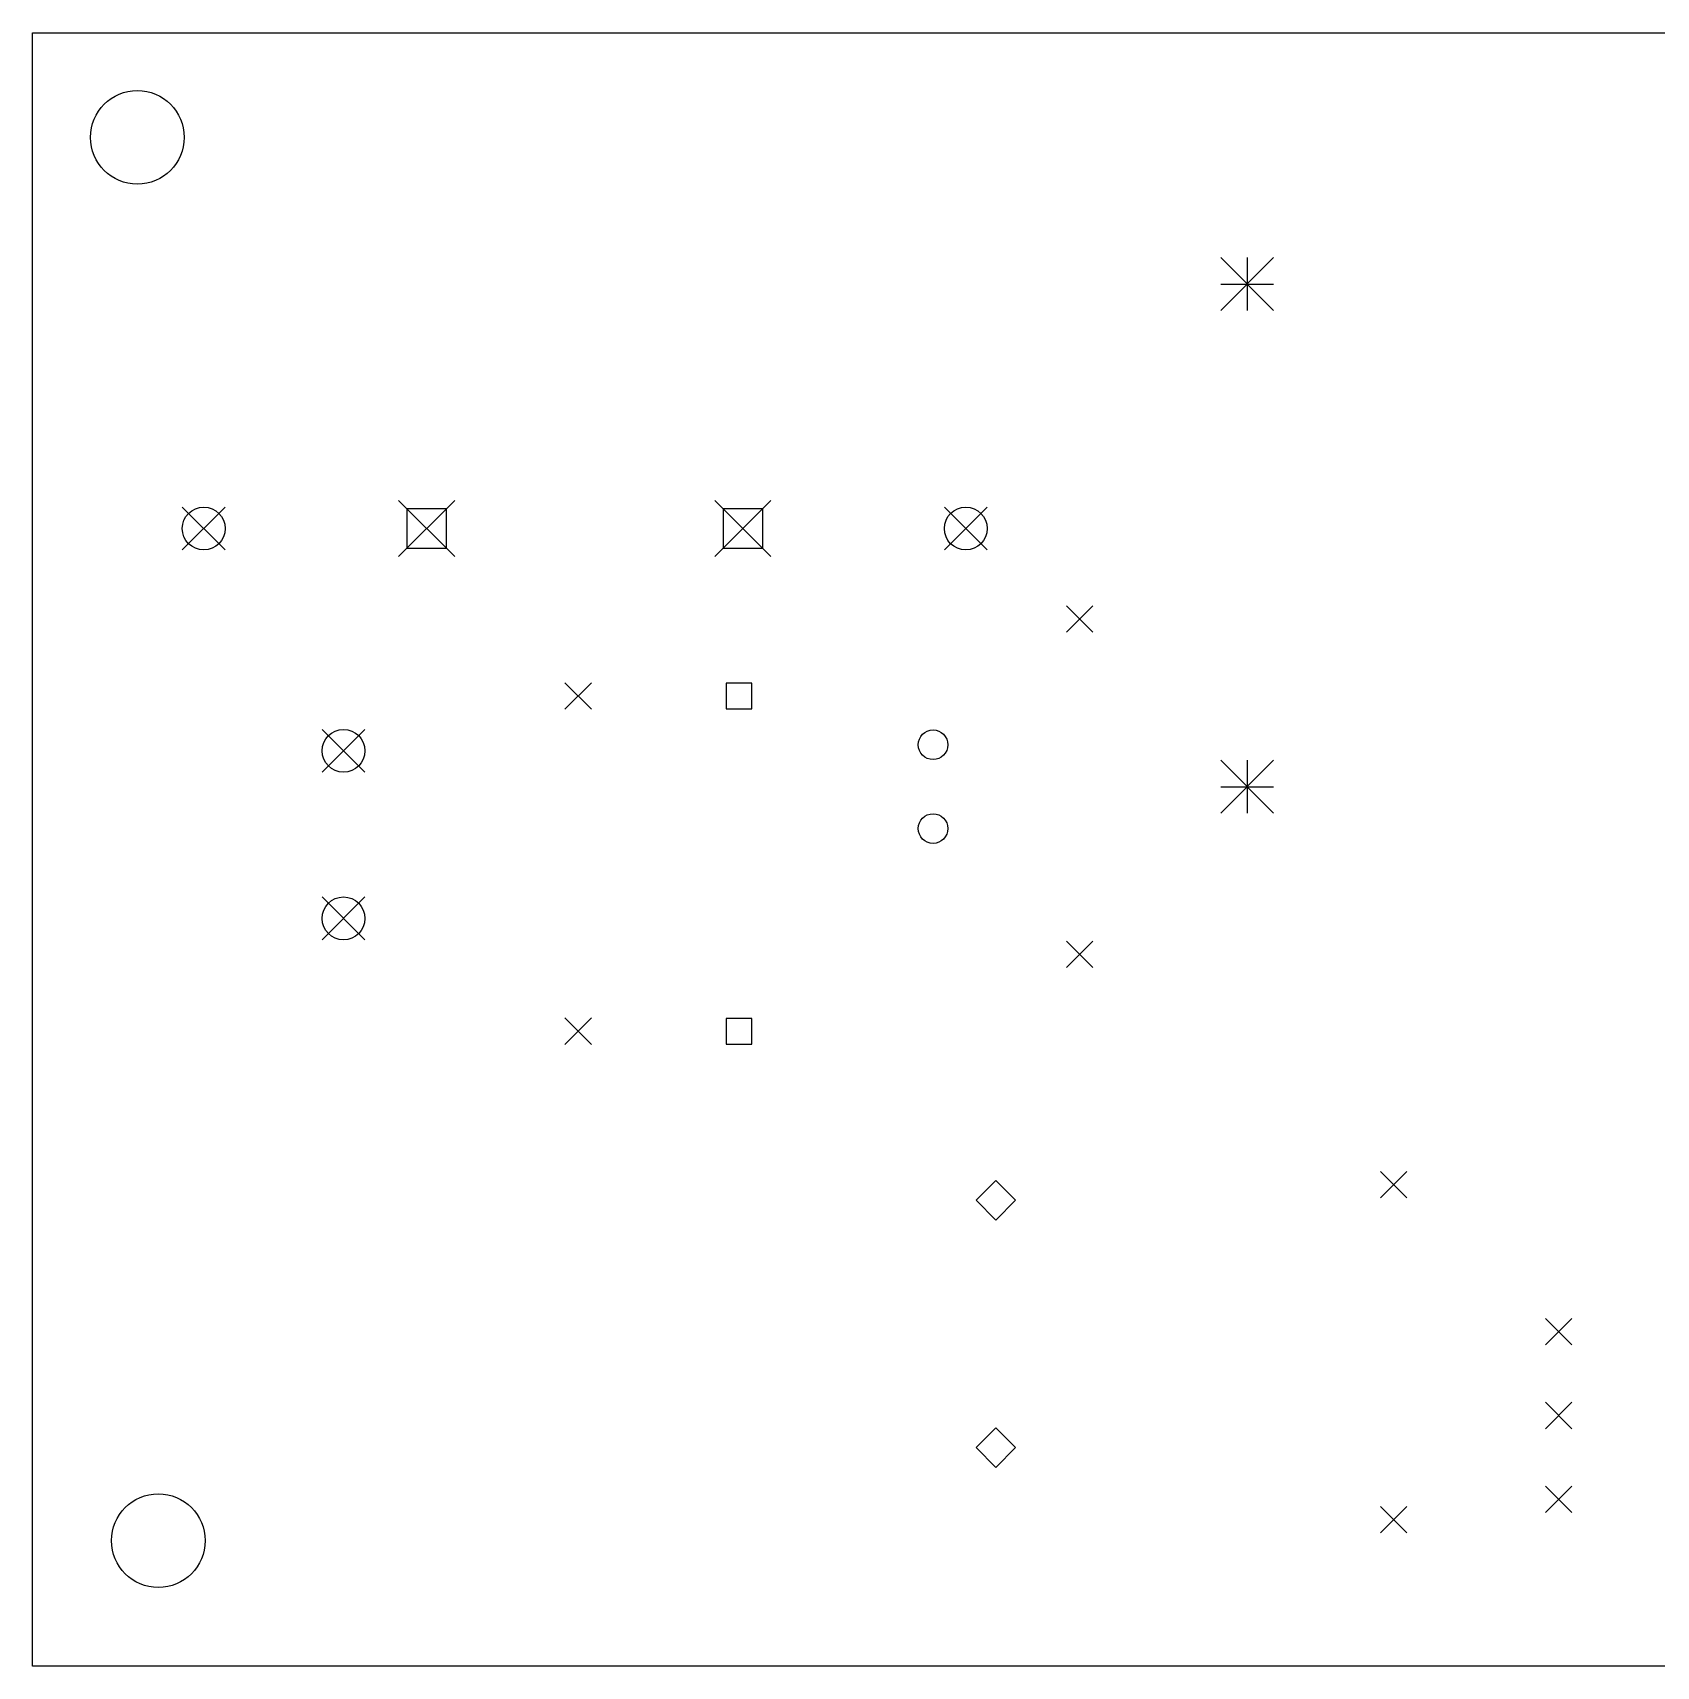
# Model space of a CAD drawing. Extents: x 111 to 212, y -158 to -81.
# Drawn here: x 112.39 to 161.64, y -130.81 to -81.28 of the extents above; entities that cross this region are included whole.
import ezdxf

# ---------------------------------------------------------------- set-up
doc = ezdxf.new("R2010")
doc.units = 0
doc.layers.add('BLACK', color=7, linetype='CONTINUOUS')

msp = doc.modelspace()

# ---------------------------------------------------------------- linework, layer by layer
at = {"layer": 'BLACK', "linetype": 'CONTINUOUS'}
for p, q in [((112.395, -81.28), (212.09, -81.28)), ((112.395, -130.81), (112.395, -81.28)), ((148.425, -88.1), (150.025, -89.7)), ((150.025, -88.1), (148.425, -89.7)), ((149.225, -88.1), (149.225, -89.7)), ((148.425, -88.9), (150.025, -88.9)), ((123.493, -95.463), (125.193, -97.163)), ((125.193, -95.463), (123.493, -97.163)), ((133.083, -95.463), (134.783, -97.163)), ((134.783, -95.463), (133.083, -97.163)), ((116.933, -95.663), (118.233, -96.963)), ((118.233, -95.663), (116.933, -96.963)), ((124.944, -95.712), (123.742, -95.712)), ((123.742, -95.712), (123.742, -96.914)), ((124.944, -96.914), (124.944, -95.712)), ((134.534, -95.712), (133.332, -95.712)), ((133.332, -95.712), (133.332, -96.914)), ((134.534, -96.914), (134.534, -95.712)), ((140.043, -95.663), (141.343, -96.963)), ((141.343, -95.663), (140.043, -96.963)), ((123.742, -96.914), (124.944, -96.914)), ((133.332, -96.914), (134.534, -96.914)), ((143.745, -98.66), (144.545, -99.46)), ((144.545, -98.66), (143.745, -99.46)), ((128.538, -100.993), (129.338, -101.793)), ((129.338, -100.993), (128.538, -101.793)), ((134.207, -101.004), (133.429, -101.004)), ((133.429, -101.004), (133.429, -101.782)), ((134.207, -101.782), (134.207, -101.004)), ((133.429, -101.782), (134.207, -101.782)), ((121.173, -102.403), (122.473, -103.703)), ((122.473, -102.403), (121.173, -103.703)), ((148.425, -103.34), (150.025, -104.94)), ((150.025, -103.34), (148.425, -104.94)), ((149.225, -103.34), (149.225, -104.94)), ((148.425, -104.14), (150.025, -104.14)), ((121.173, -107.483), (122.473, -108.783)), ((122.473, -107.483), (121.173, -108.783)), ((143.745, -108.82), (144.545, -109.62)), ((144.545, -108.82), (143.745, -109.62)), ((128.538, -111.153), (129.338, -111.953)), ((129.338, -111.153), (128.538, -111.953)), ((134.207, -111.164), (133.429, -111.164)), ((133.429, -111.164), (133.429, -111.942)), ((134.207, -111.942), (134.207, -111.164)), ((133.429, -111.942), (134.207, -111.942)), ((153.27, -115.805), (154.07, -116.605)), ((154.07, -115.805), (153.27, -116.605)), ((141.605, -116.079), (141.005, -116.679)), ((142.205, -116.679), (141.605, -116.079)), ((141.005, -116.679), (141.605, -117.279)), ((141.605, -117.279), (142.205, -116.679)), ((158.275, -120.265), (159.075, -121.065)), ((159.075, -120.265), (158.275, -121.065)), ((158.275, -122.805), (159.075, -123.605)), ((159.075, -122.805), (158.275, -123.605)), ((141.605, -123.579), (141.005, -124.179)), ((142.205, -124.179), (141.605, -123.579)), ((141.005, -124.179), (141.605, -124.779)), ((141.605, -124.779), (142.205, -124.179)), ((158.275, -125.345), (159.075, -126.145)), ((159.075, -125.345), (158.275, -126.145)), ((153.27, -125.965), (154.07, -126.765)), ((154.07, -125.965), (153.27, -126.765)), ((212.09, -130.81), (112.395, -130.81))]:
    msp.add_line(p, q, dxfattribs=at)
at = {"layer": 'BLACK'}
for centre, radius in [((115.57, -84.455), 1.42), ((117.583, -96.313), 0.65), ((140.693, -96.313), 0.65), ((121.823, -103.053), 0.65), ((139.7, -102.87), 0.45), ((139.7, -105.41), 0.45), ((121.823, -108.133), 0.65), ((116.205, -127), 1.42)]:
    msp.add_circle(centre, radius, dxfattribs=at)

doc.saveas('drawing.dxf')
